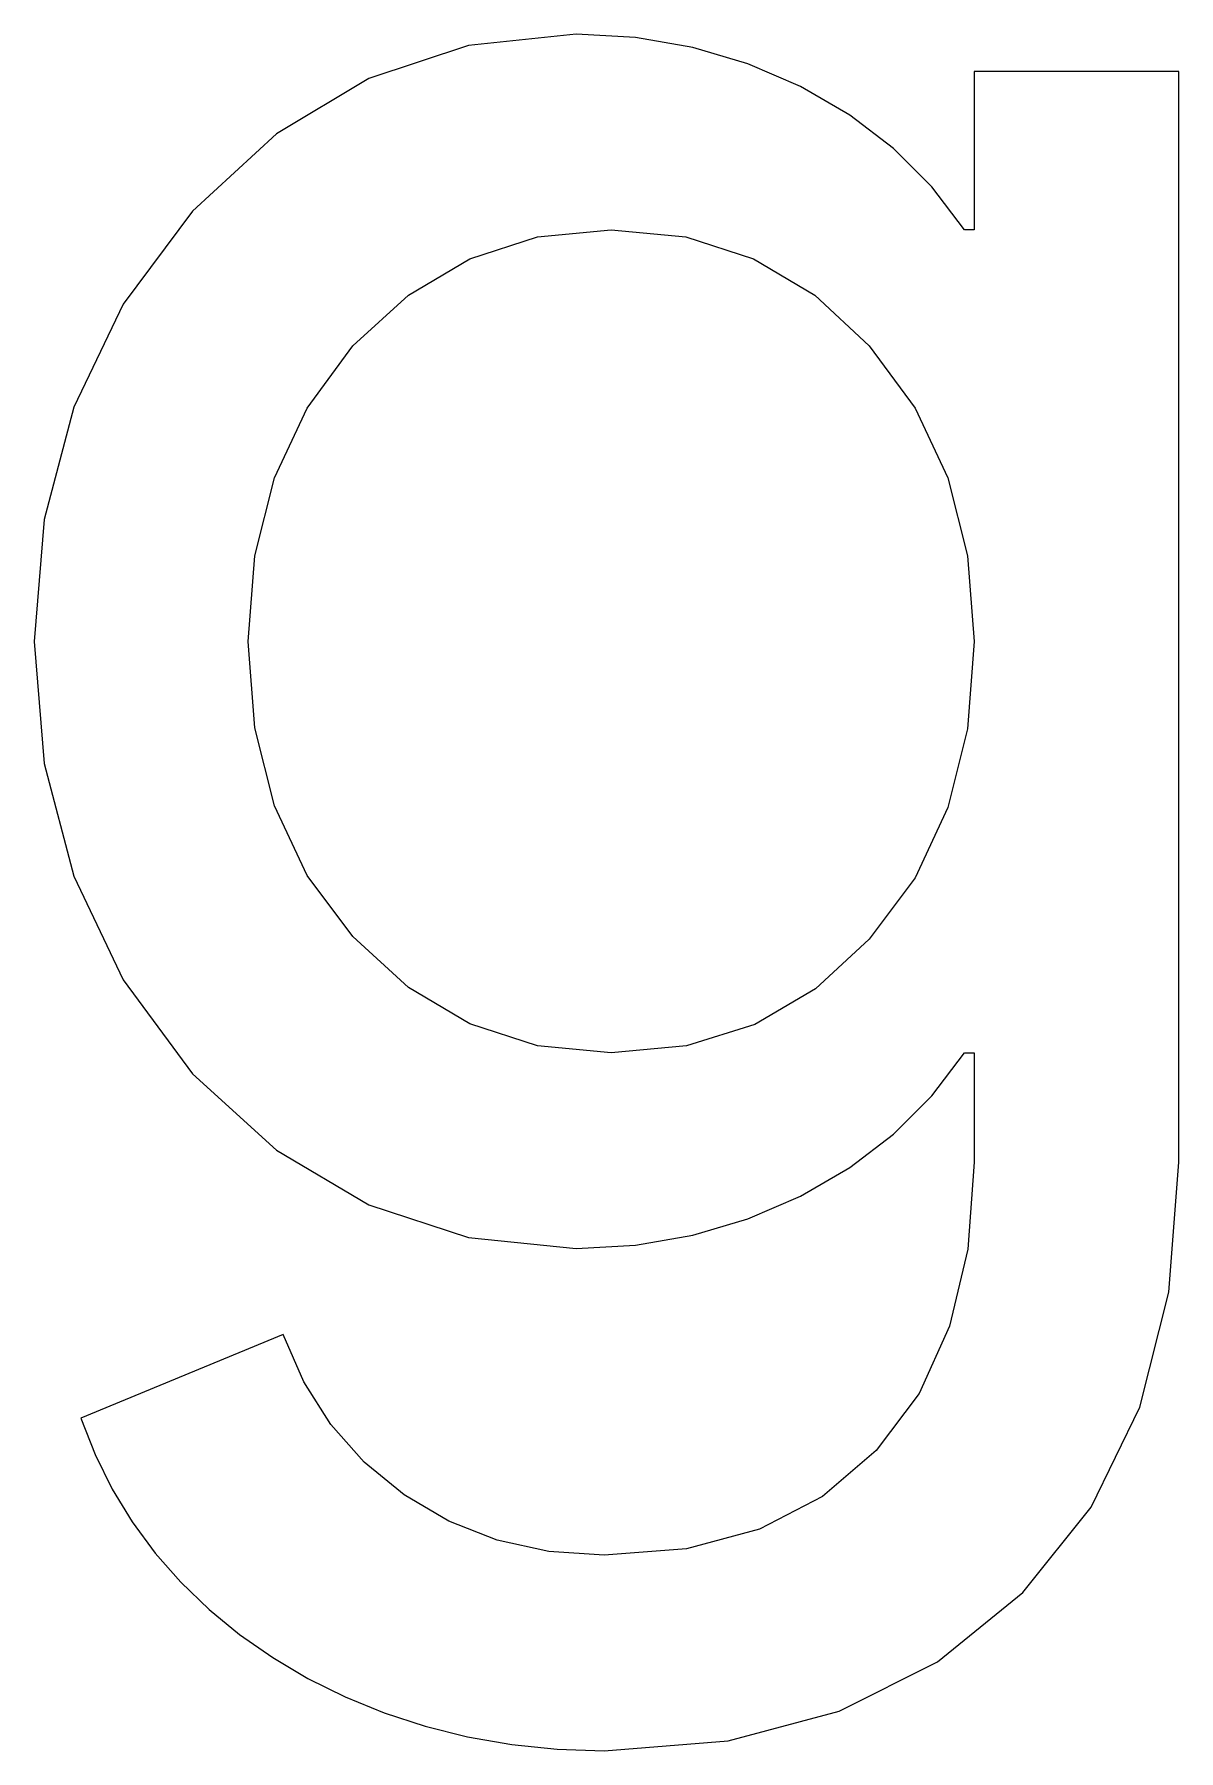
# Model space of a CAD drawing. Header units: metres. Extents: x 0.9 to 17.3, y -7.7 to 16.9.
import ezdxf

# ---------------------------------------------------------------- set-up
doc = ezdxf.new("R2010")
doc.units = ezdxf.units.M

msp = doc.modelspace()

# ---------------------------------------------------------------- linework, layer by layer
for p, q in [((8.70299, 16.872), (7.15874, 16.7136)), ((9.55431, 16.8251), (8.70299, 16.872)), ((10.3742, 16.6845), (9.55431, 16.8251)), ((7.15874, 16.7136), (5.72699, 16.2385)), ((11.1628, 16.4501), (10.3742, 16.6845)), ((11.92, 16.122), (11.1628, 16.4501)), ((17.339, 16.339), (14.405, 16.339)), ((14.405, 16.339), (14.405, 14.071)), ((17.339, 0.699997), (17.339, 16.339)), ((5.72699, 16.2385), (4.40775, 15.4466)), ((12.6234, 15.7126), (11.92, 16.122)), ((13.2497, 15.2342), (12.6234, 15.7126)), ((4.40775, 15.4466), (3.20099, 14.338)), ((13.7989, 14.6871), (13.2497, 15.2342)), ((14.271, 14.071), (13.7989, 14.6871)), ((3.20099, 14.338), (2.20918, 13.0022)), ((8.1463, 13.9668), (9.20299, 14.071)), ((9.20299, 14.071), (10.272, 13.9668)), ((14.405, 14.071), (14.271, 14.071)), ((7.17725, 13.6542), (8.1463, 13.9668)), ((10.272, 13.9668), (11.2452, 13.6542)), ((6.29581, 13.1333), (7.17725, 13.6542)), ((11.2452, 13.6542), (12.1226, 13.1333)), ((5.502, 12.404), (6.29581, 13.1333)), ((12.1226, 13.1333), (12.904, 12.404)), ((2.20918, 13.0022), (1.50075, 11.5287)), ((4.84531, 11.5142), (5.502, 12.404)), ((12.904, 12.404), (13.5607, 11.5142)), ((1.50075, 11.5287), (1.07568, 9.91768)), ((4.37624, 10.5117), (4.84531, 11.5142)), ((13.5607, 11.5142), (14.0297, 10.5117)), ((4.0948, 9.39668), (4.37624, 10.5117)), ((14.0297, 10.5117), (14.3112, 9.39668)), ((1.07568, 9.91768), (0.93399, 8.16899)), ((4.00099, 8.16899), (4.0948, 9.39668)), ((14.3112, 9.39668), (14.405, 8.16899)), ((0.93399, 8.16899), (1.07568, 6.41862)), ((4.0948, 6.92899), (4.00099, 8.16899)), ((14.405, 8.16899), (14.3112, 6.91449)), ((4.37624, 5.81), (4.0948, 6.92899)), ((14.3112, 6.91449), (14.0297, 5.78499)), ((1.07568, 6.41862), (1.50075, 4.8015)), ((4.84531, 4.812), (4.37624, 5.81)), ((14.0297, 5.78499), (13.5607, 4.78049)), ((1.50075, 4.8015), (2.20918, 3.31761)), ((5.502, 3.935), (4.84531, 4.812)), ((13.5607, 4.78049), (12.904, 3.90099)), ((6.29581, 3.20525), (5.502, 3.935)), ((12.904, 3.90099), (12.1349, 3.18611)), ((2.20918, 3.31761), (3.20099, 1.967)), ((7.17725, 2.68399), (6.29581, 3.20525)), ((12.1349, 3.18611), (11.2617, 2.67549)), ((8.1463, 2.37125), (7.17725, 2.68399)), ((11.2617, 2.67549), (10.2844, 2.36911)), ((9.20299, 2.267), (8.1463, 2.37125)), ((10.2844, 2.36911), (9.20299, 2.267)), ((13.7989, 1.65131), (14.271, 2.267)), ((14.271, 2.267), (14.405, 2.267)), ((14.405, 2.267), (14.405, 0.699997)), ((3.20099, 1.967), (4.40775, 0.872803)), ((13.2497, 1.10425), (13.7989, 1.65131)), ((12.6234, 0.625809), (13.2497, 1.10425)), ((4.40775, 0.872803), (5.72699, 0.091248)), ((11.92, 0.215988), (12.6234, 0.625809)), ((14.405, 0.699997), (14.3174, -0.546112)), ((17.1994, -1.16074), (17.339, 0.699997)), ((5.72699, 0.091248), (7.15874, -0.377686)), ((11.1628, -0.112122), (11.92, 0.215988)), ((10.3742, -0.346497), (11.1628, -0.112122)), ((7.15874, -0.377686), (8.70299, -0.533997)), ((8.70299, -0.533997), (9.55431, -0.487122)), ((9.55431, -0.487122), (10.3742, -0.346497)), ((14.3174, -0.546112), (14.0547, -1.6505)), ((16.7805, -2.80899), (17.1994, -1.16074)), ((14.0547, -1.6505), (13.6169, -2.61311)), ((4.50099, -1.767), (1.601, -2.96799)), ((4.79724, -2.44855), (4.50099, -1.767)), ((5.185, -3.05925), (4.79724, -2.44855)), ((13.6169, -2.61311), (13.004, -3.43399)), ((16.0824, -4.24474), (16.7805, -2.80899)), ((1.601, -2.96799), (1.80487, -3.489)), ((5.66425, -3.59906), (5.185, -3.05925)), ((13.004, -3.43399), (12.2352, -4.09068)), ((1.80487, -3.489), (2.05049, -3.98499)), ((6.23499, -4.06799), (5.66425, -3.59906)), ((2.05049, -3.98499), (2.33786, -4.45599)), ((6.877, -4.44731), (6.23499, -4.06799)), ((12.2352, -4.09068), (11.3287, -4.55974)), ((15.105, -5.46799), (16.0824, -4.24474)), ((2.33786, -4.45599), (2.66699, -4.90199)), ((7.56898, -4.71825), (6.877, -4.44731)), ((11.3287, -4.55974), (10.2847, -4.84119)), ((2.66699, -4.90199), (3.03511, -5.32086)), ((8.31099, -4.8808), (7.56898, -4.71825)), ((9.103, -4.935), (8.31099, -4.8808)), ((10.2847, -4.84119), (9.103, -4.935)), ((3.03511, -5.32086), (3.43849, -5.71049)), ((13.8794, -6.46024), (15.105, -5.46799)), ((3.43849, -5.71049), (3.87712, -6.07086)), ((3.87712, -6.07086), (4.351, -6.40199)), ((4.351, -6.40199), (4.85649, -6.70125)), ((12.4705, -7.16899), (13.8794, -6.46024)), ((4.85649, -6.70125), (5.38899, -6.965)), ((5.38899, -6.965), (5.94849, -7.19324)), ((5.94849, -7.19324), (6.53499, -7.38599)), ((10.8784, -7.59424), (12.4705, -7.16899)), ((6.53499, -7.38599), (7.14587, -7.53912)), ((7.14587, -7.53912), (7.7775, -7.6485)), ((9.103, -7.73599), (10.8784, -7.59424)), ((7.7775, -7.6485), (8.42987, -7.71411)), ((8.42987, -7.71411), (9.103, -7.73599))]:
    msp.add_line(p, q)

doc.saveas('drawing.dxf')
